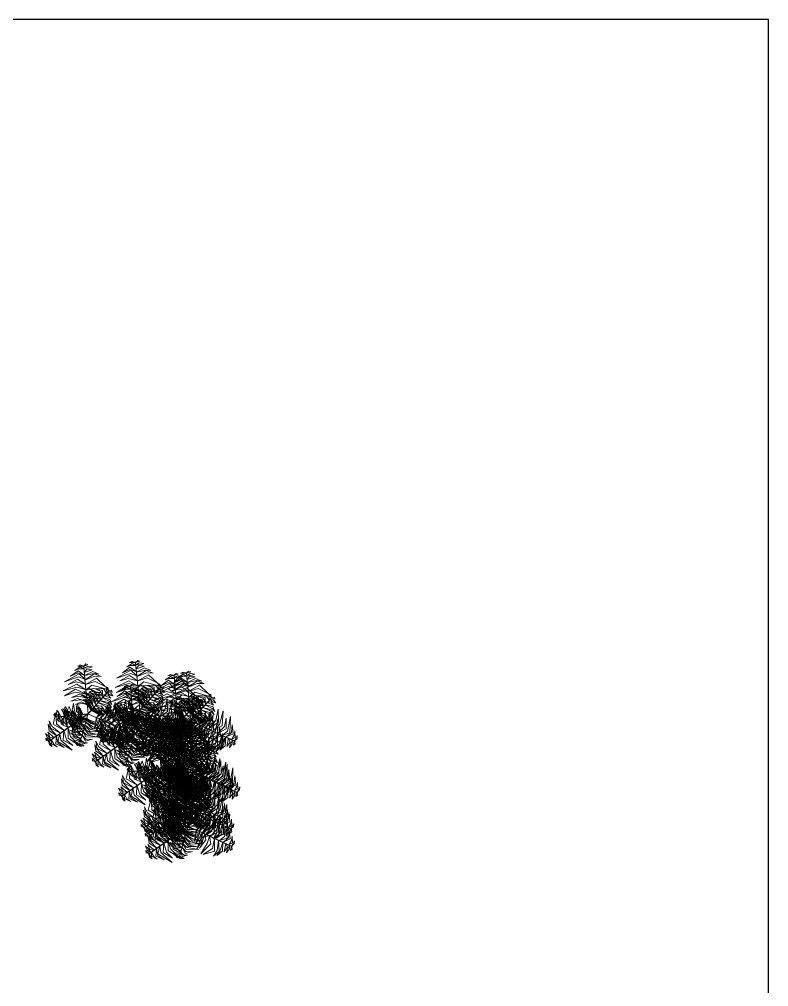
# Model space of a CAD drawing. Header units: millimetres. Extents: x -3817 to 5248, y 289 to 3424.
# Drawn here: x 2248 to 3064, y 2370 to 3424 of the extents above; entities that cross this region are included whole.
import ezdxf

# ---------------------------------------------------------------- set-up
doc = ezdxf.new("R2010")
doc.units = ezdxf.units.MM
doc.layers.add('végétation', color=96, linetype='Continuous', lineweight=20)

# ---------------------------------------------------------------- blocks, each defined once
blk = doc.blocks.new('M_SITE_TREE_3D TREE - TYPE C_M')
at = {"layer": 'végétation', "linetype": 'ByBlock', "lineweight": -2}
for points in [[(0.302691, 0.428674, 0.481121), (0.200647, 0.556717, 0.457292), (0.111438, 0.603772, 0.43845), (0.224567, 0.584342, 0.461111)], [(0.343965, 0.487109, 0.458598), (0.23197, 0.588583, 0.42089), (0.161914, 0.619069, 0.41357), (0.266351, 0.606056, 0.408488)], [(0.372425, 0.527404, 0.435594), (0.284739, 0.625849, 0.396703), (0.36578, 0.592194, 0.404376)], [(0.409678, 0.580148, 0.390734), (0.341266, 0.625444, 0.372753), (0.310298, 0.662036, 0.349159), (0.380122, 0.630529, 0.353366)], [(0.4289, 0.607363, 0.357415), (0.382236, 0.658486, 0.325719), (0.417971, 0.653605, 0.317071)], [(0.393178, 0.556669, 0.418334), (0.398178, 0.556669, 0.418334), (0.441096, 0.617433, 0.34394), (0.436096, 0.617433, 0.34394)], [(0.429947, 0.608786, 0.35401), (0.509818, 0.560298, 0.324292), (0.483733, 0.597564, 0.319576)], [(0.045041, 0.453004, 0.907445), (-0.019712, 0.464902, 0.894), (-0.054912, 0.486229, 0.882462), (0.005789, 0.488676, 0.891196)], [(0.213044, 0.30175, 0.467526), (0.121413, 0.382127, 0.447189), (-0.043591, 0.470958, 0.412283), (0.169826, 0.41392, 0.455658)], [(0.263004, 0.372484, 0.475102), (0.154889, 0.491933, 0.450353), (-0.017804, 0.501228, 0.416385), (0.161931, 0.544895, 0.450103)], [(0.048617, 0.48924, 0.897689), (-0.002954, 0.517398, 0.881664), (0.023997, 0.529791, 0.882324)], [(0.042058, 0.422226, 0.915088), (0.047058, 0.422226, 0.915088), (0.055043, 0.503131, 0.893304), (0.050043, 0.503131, 0.893304)], [(0.04992, 0.443501, 0.907839), (0.108338, 0.452141, 0.89354), (0.125501, 0.442091, 0.887792), (0.091107, 0.482839, 0.889489)], [(0.311182, 0.440636, 0.481241), (0.413124, 0.423397, 0.468656), (0.565375, 0.249247, 0.4241), (0.431287, 0.467835, 0.47466)], [(0.313459, 0.443801, 0.482444), (0.318459, 0.443801, 0.482444), (0.398106, 0.556567, 0.418067), (0.393106, 0.556567, 0.418067)], [(0.352018, 0.492212, 0.452509), (0.455394, 0.470761, 0.414034), (0.527503, 0.368986, 0.410517), (0.468937, 0.502418, 0.399734)], [(0.410123, 0.568237, 0.396772), (0.472411, 0.532301, 0.372333), (0.514422, 0.480137, 0.374643), (0.468386, 0.570288, 0.349911)], [(-0.537193, 0.049174, 0.481241), (-0.573235, 0.146078, 0.468656), (-0.498541, 0.365006, 0.4241), (-0.6208, 0.139588, 0.47466)], [(-0.45805, 0.038711, 0.474828), (-0.493953, 0.185416, 0.453848), (-0.455592, 0.310856, 0.428777), (-0.539387, 0.164269, 0.462099)], [(-0.37855, 0.038258, 0.466695), (-0.415516, 0.171, 0.448174), (-0.355846, 0.384475, 0.406088), (-0.458634, 0.17495, 0.451962)], [(-0.303064, 0.027728, 0.460671), (-0.3337, 0.195644, 0.435578), (-0.277279, 0.366432, 0.401011), (-0.380719, 0.196335, 0.440317)], [(0.024427, 0.244129, 0.864201), (-0.097374, 0.290599, 0.861132), (-0.11249, 0.293003, 0.800784), (-0.048343, 0.325274, 0.879888)], [(0.028872, 0.289164, 0.895888), (-0.09225, 0.342521, 0.897665), (-0.106472, 0.348895, 0.879399), (-0.087059, 0.36579, 0.914857)], [(0.034625, 0.347455, 0.908901), (-0.082086, 0.386851, 0.890085), (-0.076865, 0.384945, 0.878808), (-0.064946, 0.413889, 0.895136)], [(0.139676, 0.197875, 0.432942), (0.084389, 0.261751, 0.43277), (-0.059979, 0.372866, 0.394851), (0.0701, 0.309477, 0.453733)], [(0.165186, 0.233991, 0.460268), (0.050534, 0.344185, 0.434528), (-0.014917, 0.387431, 0.420436), (0.136027, 0.32238, 0.451871)], [(0.012385, 0.121559, 0.777206), (0.017385, 0.121559, 0.777206), (0.035137, 0.301434, 0.903767), (0.030137, 0.301434, 0.903767)], [(0.022169, 0.247033, 0.865489), (0.140039, 0.278041, 0.870608), (0.172131, 0.267542, 0.842536), (0.122597, 0.306602, 0.893651)], [(0.029893, 0.299227, 0.901839), (0.10764, 0.327754, 0.911012), (0.174539, 0.326846, 0.858379), (0.101987, 0.358463, 0.933882)], [(0.030137, 0.301434, 0.904232), (0.035137, 0.301434, 0.904232), (0.04706, 0.422246, 0.914853), (0.04206, 0.422246, 0.914853)], [(0.038357, 0.35567, 0.908208), (0.11981, 0.392418, 0.898398), (0.169927, 0.38442, 0.87935), (0.11693, 0.421891, 0.901959)], [(0.154775, 0.219133, 0.457902), (0.159775, 0.219133, 0.457902), (0.318291, 0.443564, 0.481941), (0.313291, 0.443564, 0.481941)], [(0.222407, 0.308705, 0.466695), (0.355848, 0.274348, 0.448174), (0.510888, 0.115934, 0.406088), (0.380828, 0.309714, 0.451962)], [(0.262549, 0.377327, 0.474828), (0.407551, 0.335068, 0.453848), (0.497005, 0.239127, 0.428777), (0.411954, 0.384989, 0.462099)], [(-0.742197, 0.067953, 0.35401), (-0.740142, 0.161367, 0.324292), (-0.759372, 0.120144, 0.319576)], [(-0.697169, 0.071059, 0.396772), (-0.697192, 0.14297, 0.372333), (-0.673022, 0.205434, 0.374643), (-0.728077, 0.120491, 0.349911)], [(-0.602277, 0.058751, 0.452509), (-0.635388, 0.159002, 0.414034), (-0.583303, 0.272339, 0.410517), (-0.669575, 0.154903, 0.399734)], [(-0.24459, 0.022371, 0.434708), (-0.271123, 0.13608, 0.44387), (-0.254535, 0.256686, 0.408026), (-0.306654, 0.132505, 0.480622)], [(-0.19071, 0.014222, 0.381107), (-0.214194, 0.113189, 0.389479), (-0.193798, 0.265584, 0.344762), (-0.239011, 0.165678, 0.40651)], [(-0.142189, 0.012991, 0.331878), (-0.160231, 0.093784, 0.337562), (-0.142931, 0.192631, 0.304412), (-0.183233, 0.099507, 0.360092)], [(0.018832, 0.187438, 0.824313), (-0.076002, 0.213875, 0.815339), (-0.158723, 0.22678, 0.782101), (-0.055787, 0.246, 0.842766)], [(0.011538, 0.113523, 0.749484), (-0.052367, 0.134016, 0.757476), (-0.15069, 0.164265, 0.734194), (-0.082311, 0.149946, 0.784295)], [(0.013473, 0.133131, 0.786102), (-0.10906, 0.172183, 0.777814), (-0.126503, 0.177975, 0.767076), (-0.041988, 0.180531, 0.802435)], [(0.108523, 0.153767, 0.378942), (0.06443, 0.21477, 0.385574), (-0.041361, 0.300758, 0.36086), (0.088715, 0.230431, 0.41507)], [(0.080353, 0.113883, 0.330112), (0.039242, 0.179109, 0.341915), (-0.039128, 0.253992, 0.331132), (0.056672, 0.197546, 0.367927)], [(0.014703, 0.145314, 0.793544), (0.149708, 0.173979, 0.794489), (0.218494, 0.154035, 0.754298), (0.149846, 0.204702, 0.816527)], [(0.022513, 0.195124, 0.82817), (0.129124, 0.226105, 0.834907), (0.23233, 0.206243, 0.78977), (0.131922, 0.25445, 0.854851)], [(0.034823, 0.049304, 0.25), (0.039823, 0.049304, 0.25), (0.159797, 0.219164, 0.457957), (0.154797, 0.219164, 0.457957)], [(0.070699, 0.020344, 0.467109), (0.070747, 0.079451, 0.48711), (0.062758, 0.16622, 0.486021), (0.078256, 0.078533, 0.515178)], [(0.084483, 0.024145, 0.520472), (0.083071, 0.082849, 0.534822), (0.069821, 0.192071, 0.521381), (0.091895, 0.076319, 0.565978)], [(0.099726, 0.028348, 0.579484), (0.095895, 0.095349, 0.587476), (0.076797, 0.241137, 0.564194), (0.100005, 0.129017, 0.614295)], [(0.118721, 0.033586, 0.616102), (0.111149, 0.161969, 0.607814), (0.09828, 0.22349, 0.597076), (0.143034, 0.102372, 0.632435)], [(0.107671, 0.158049, 0.381107), (0.205122, 0.128903, 0.389479), (0.326901, 0.035042, 0.344762), (0.262987, 0.12415, 0.40651)], [(0.171328, 0.048093, 0.654313), (0.161933, 0.146094, 0.645339), (0.120714, 0.289102, 0.612101), (0.199175, 0.138769, 0.672766)], [(0.141669, 0.200636, 0.434708), (0.25341, 0.16676, 0.44387), (0.349563, 0.092091, 0.408026), (0.26808, 0.199317, 0.480622)], [(0.226245, 0.063237, 0.694201), (0.225858, 0.193601, 0.691132), (0.146347, 0.293183, 0.630784), (0.252286, 0.221472, 0.709888)], [(0.175544, 0.248597, 0.460671), (0.336282, 0.191171, 0.435578), (0.455978, 0.056915, 0.401011), (0.36039, 0.231545, 0.440317)], [(0.26987, 0.075267, 0.725888), (0.276156, 0.207471, 0.727665), (0.253448, 0.284206, 0.709399), (0.299736, 0.210986, 0.744857)], [(0.326337, 0.090838, 0.738901), (0.321177, 0.21391, 0.720085), (0.297728, 0.269526, 0.708808), (0.352568, 0.207627, 0.725136)], [(0.368156, 0.10237, 0.742696), (0.375761, 0.211035, 0.727681), (0.403876, 0.147743, 0.740703)], [(0.428582, 0.119033, 0.737445), (0.416425, 0.183738, 0.724), (0.423684, 0.22425, 0.712462), (0.447773, 0.168479, 0.721196)], [(0.463684, 0.128713, 0.727689), (0.471437, 0.186956, 0.711664), (0.492684, 0.166257, 0.712324)], [(-0.740442, 0.067757, 0.357415), (-0.761384, 0.001784, 0.325719), (-0.775024, 0.035172, 0.317071)], [(-0.678678, 0.062168, 0.418334), (-0.673678, 0.062168, 0.418334), (-0.747761, 0.068954, 0.34394), (-0.752761, 0.068954, 0.34394)], [(-0.707262, 0.064718, 0.390734), (-0.712283, -0.017176, 0.372753), (-0.728489, -0.062292, 0.349159), (-0.736115, 0.013931, 0.353366)], [(-0.642958, 0.058828, 0.435594), (-0.684371, -0.066333, 0.396703), (-0.695746, 0.020678, 0.404376)], [(-0.541073, 0.049563, 0.482444), (-0.536073, 0.049563, 0.482444), (-0.673554, 0.062157, 0.418067), (-0.678554, 0.062157, 0.418067)], [(-0.593832, 0.054328, 0.458598), (-0.625713, -0.093399, 0.42089), (-0.617087, -0.169312, 0.41357), (-0.658035, -0.072361, 0.408488)], [(-0.522588, 0.047802, 0.481121), (-0.582454, -0.104593, 0.457292), (-0.578601, -0.205378, 0.43845), (-0.618339, -0.09769, 0.461111)], [(-0.454082, 0.041527, 0.475102), (-0.503471, -0.111828, 0.450353), (-0.425175, -0.266032, 0.416385), (-0.552858, -0.132211, 0.450103)], [(-0.267162, 0.024473, 0.457902), (-0.262162, 0.024473, 0.457902), (-0.535783, 0.049537, 0.481941), (-0.540783, 0.049537, 0.481941)], [(-0.367845, 0.033627, 0.467526), (-0.391638, -0.085917, 0.447189), (-0.386066, -0.27323, 0.412283), (-0.443378, -0.059886, 0.455658)], [(-0.285235, 0.02606, 0.460268), (-0.323341, -0.128328, 0.434528), (-0.328066, -0.206634, 0.420436), (-0.347203, -0.043387, 0.451871)], [(-0.138257, -0.119484, 0.65817), (-0.237675, -0.070067, 0.664907), (-0.345683, 0.067319, 0.61977), (-0.258932, -0.089026, 0.684851)], [(-0.241203, 0.022027, 0.432942), (-0.268878, -0.057792, 0.43277), (-0.292922, -0.238376, 0.394851), (-0.303065, -0.09403, 0.453733)], [(-0.098775, -0.088128, 0.623544), (-0.217513, -0.017778, 0.624489), (-0.300143, 0.096358, 0.584298), (-0.238423, -0.040287, 0.646527)], [(-0.06011, 0.005506, 0.25), (-0.05511, 0.005506, 0.25), (-0.2622, 0.024476, 0.457957), (-0.2672, 0.024476, 0.457957)], [(-0.187428, 0.017101, 0.378942), (-0.218211, -0.051587, 0.385574), (-0.239784, -0.186198, 0.36086), (-0.243916, -0.038386, 0.41507)], [(-0.076165, -0.067963, 0.582069), (-0.151463, -0.016332, 0.603135), (-0.224071, 0.049277, 0.576094), (-0.154996, -0.026774, 0.64262)], [(-0.062335, -0.059058, 0.523173), (-0.127935, -0.014216, 0.54194), (-0.219772, 0.06855, 0.508395), (-0.164732, 0.006569, 0.56554)], [(-0.138802, 0.012646, 0.330112), (-0.174734, -0.05557, 0.341915), (-0.2004, -0.160881, 0.331132), (-0.199415, -0.049693, 0.367927)], [(-0.053694, -0.047921, 0.469695), (-0.107064, -0.011039, 0.483768), (-0.165971, 0.043632, 0.457516), (-0.114368, -0.013695, 0.508748)], [(0.009985, 0.097787, 0.690472), (-0.045308, 0.117557, 0.704822), (-0.107405, 0.140129, 0.691381), (-0.036044, 0.123447, 0.735978)], [(0.00858, 0.083558, 0.637109), (-0.046564, 0.104835, 0.65711), (-0.085817, 0.124251, 0.656021), (-0.04301, 0.111513, 0.685178)], [(-0.06011, 0.005506, 0.25), (-0.05511, 0.005506, 0.25), (0.005, 0), (0, 0)], [(-0.035539, -0.031692, 0.38), (-0.030539, -0.031692, 0.38), (0.006276, 0.001144, 0.1), (0.001276, 0.001144, 0.1)], [(0.034823, 0.049304, 0.25), (0.039823, 0.049304, 0.25), (0.005, 0), (0, 0)], [(0.025286, -0.05481, 0.25), (0.030286, -0.05481, 0.25), (0.005, 0), (0, 0)], [(0.048832, 0.014258, 0.38), (0.053832, 0.014258, 0.38), (0.006276, 0.001144, 0.1), (0.001276, 0.001144, 0.1)], [(0.006405, 0.060964, 0.55), (0.011405, 0.060964, 0.55), (0.00656, 0.011871, 0.27), (0.00156, 0.011871, 0.27)], [(0.006405, 0.060964, 0.55), (0.011405, 0.060964, 0.55), (0.017386, 0.121563, 0.77726), (0.012386, 0.121563, 0.77726)], [(0.007584, 0.099246, 0.693173), (0.041623, 0.110687, 0.71194), (0.165246, 0.111998, 0.678395), (0.082773, 0.120318, 0.73554)], [(0.00877, 0.085199, 0.639695), (0.02842, 0.094213, 0.653768), (0.108787, 0.09389, 0.627516), (0.031995, 0.101115, 0.678748)], [(0.011727, 0.115164, 0.752069), (0.0575, 0.12818, 0.773135), (0.155355, 0.129089, 0.746094), (0.053027, 0.138255, 0.81262)], [(0.048832, 0.014258, 0.38), (0.053832, 0.014258, 0.38), (0.112535, 0.030445, 0.60726), (0.107535, 0.030445, 0.60726)], [(0.0723, 0.020757, 0.469695), (0.10379, -0.035961, 0.483768), (0.132359, -0.11108, 0.457516), (0.111516, -0.036819, 0.508748)], [(0.082345, 0.116644, 0.331878), (0.161335, 0.091872, 0.337562), (0.238289, 0.027467, 0.304412), (0.177791, 0.108931, 0.360092)], [(0.084982, 0.02691, 0.523173), (0.123907, -0.042365, 0.54194), (0.169539, -0.157265, 0.508395), (0.147678, -0.077308, 0.56554)], [(0.101327, 0.028761, 0.582069), (0.145936, -0.050898, 0.603135), (0.181936, -0.141895, 0.576094), (0.153731, -0.043104, 0.64262)], [(0.107531, 0.030444, 0.607206), (0.112531, 0.030444, 0.607206), (0.286776, 0.078494, 0.733767), (0.281776, 0.078494, 0.733767)], [(0.130532, 0.036815, 0.623544), (0.205783, -0.078881, 0.624489), (0.229256, -0.217818, 0.584298), (0.234504, -0.067973, 0.646527)], [(0.179823, 0.047419, 0.65817), (0.247034, -0.040947, 0.664907), (0.28295, -0.211975, 0.61977), (0.274492, -0.033375, 0.684851)], [(0.228144, 0.066388, 0.695489), (0.299425, -0.032475, 0.700608), (0.318531, -0.133774, 0.672536), (0.319814, -0.005938, 0.723651)], [(0.279628, 0.077929, 0.731839), (0.33418, 0.01562, 0.741012), (0.362834, -0.163056, 0.688379), (0.360809, 0.031926, 0.763882)], [(0.281776, 0.078494, 0.734232), (0.286776, 0.078494, 0.734232), (0.403807, 0.110766, 0.744853), (0.398807, 0.110766, 0.744853)], [(0.335345, 0.090306, 0.738208), (0.3989, 0.027491, 0.728398), (0.397532, -0.070491, 0.70935), (0.425371, 0.040766, 0.731959)], [(0.398787, 0.110761, 0.745088), (0.403787, 0.110761, 0.745088), (0.482161, 0.132373, 0.723304), (0.477161, 0.132373, 0.723304)], [(0.421466, 0.111067, 0.737839), (0.450515, 0.059651, 0.72354), (0.451052, 0.00635, 0.717792), (0.472974, 0.08676, 0.719489)], [(0.466183, 0.129373, 0.726036), (0.50179, 0.061839, 0.708037), (0.504784, 0.098188, 0.710925)], [(-0.214196, -0.191074, 0.731839), (-0.290717, -0.159403, 0.741012), (-0.395605, -0.011943, 0.688379), (-0.307357, -0.185823, 0.763882)], [(-0.258653, -0.226866, 0.738208), (-0.343468, -0.198733, 0.728398), (-0.385675, -0.110297, 0.70935), (-0.361311, -0.222367, 0.731959)], [(-0.173163, -0.157907, 0.695489), (-0.280882, -0.100885, 0.700608), (-0.342912, -0.018552, 0.672536), (-0.287394, -0.133711, 0.723651)], [(-0.080981, -0.072222, 0.607206), (-0.075981, -0.072222, 0.607206), (-0.210871, -0.192532, 0.733767), (-0.215871, -0.192532, 0.733767)], [(-0.130344, -0.116322, 0.654313), (-0.07848, -0.200004, 0.645339), (0.021861, -0.309922, 0.612101), (-0.115111, -0.209946, 0.672766)], [(0.059844, -0.129635, 0.331878), (-0.001104, -0.185656, 0.337562), (-0.095358, -0.220097, 0.304412), (0.005441, -0.208437, 0.360092)], [(-0.089618, -0.079999, 0.616102), (-0.025921, -0.191722, 0.607814), (0.012885, -0.241164, 0.597076), (-0.08092, -0.152435, 0.632435)], [(-0.035539, -0.031692, 0.38), (-0.030539, -0.031692, 0.38), (-0.075984, -0.072225, 0.60726), (-0.080984, -0.072225, 0.60726)], [(-0.074914, -0.066884, 0.579484), (-0.041779, -0.125244, 0.587476), (0.039965, -0.247459, 0.564194), (-0.030539, -0.157245, 0.614295)], [(-0.063113, -0.056359, 0.520472), (-0.035825, -0.108354, 0.534822), (0.024468, -0.200385, 0.521381), (-0.04663, -0.106412, 0.565978)], [(-0.052442, -0.046841, 0.467109), (-0.026284, -0.099845, 0.48711), (0.01934, -0.174082, 0.486021), (-0.033422, -0.102351, 0.515178)], [(0.025286, -0.05481, 0.25), (0.030286, -0.05481, 0.25), (0.117403, -0.24364, 0.457957), (0.112403, -0.24364, 0.457957)], [(0.058449, -0.126529, 0.330112), (0.135491, -0.123539, 0.341915), (0.239527, -0.09311, 0.331132), (0.142743, -0.147852, 0.367927)], [(0.078904, -0.170867, 0.378942), (0.153781, -0.163182, 0.385574), (0.281144, -0.114559, 0.36086), (0.155201, -0.192044, 0.41507)], [(0.101526, -0.219901, 0.432942), (0.184488, -0.203958, 0.43277), (0.3529, -0.13449, 0.394851), (0.232965, -0.215446, 0.453733)], [(-0.358617, -0.319884, 0.726036), (-0.420471, -0.275131, 0.708037), (-0.407042, -0.30904, 0.710925)], [(-0.326648, -0.283652, 0.737839), (-0.375479, -0.250441, 0.72354), (-0.399588, -0.2029, 0.717792), (-0.383594, -0.284696, 0.719489)], [(-0.306455, -0.273324, 0.745088), (-0.301455, -0.273324, 0.745088), (-0.362127, -0.327438, 0.723304), (-0.367127, -0.327438, 0.723304)], [(-0.329496, -0.293947, 0.737445), (-0.289916, -0.346559, 0.724), (-0.278464, -0.386091, 0.712462), (-0.324779, -0.346777, 0.721196)], [(-0.215871, -0.192532, 0.734232), (-0.210871, -0.192532, 0.734232), (-0.30147, -0.273338, 0.744853), (-0.30647, -0.273338, 0.744853)], [(-0.282717, -0.252225, 0.742696), (-0.241365, -0.353001, 0.727681), (-0.294623, -0.30873, 0.740703)], [(-0.250343, -0.22335, 0.738901), (-0.191162, -0.331383, 0.720085), (-0.14549, -0.370841, 0.708808), (-0.222085, -0.339666, 0.725136)], [(-0.20663, -0.184362, 0.725888), (-0.15366, -0.305654, 0.727665), (-0.099291, -0.364372, 0.709399), (-0.173239, -0.319257, 0.744857)], [(0.127519, -0.276324, 0.460671), (-0.002582, -0.386814, 0.435578), (-0.1787, -0.423346, 0.401011), (0.020328, -0.427879, 0.440317)], [(-0.172857, -0.15424, 0.694201), (-0.114723, -0.270925, 0.691132), (0.000692, -0.324943, 0.630784), (-0.126057, -0.307623, 0.709888)], [(0.083038, -0.17227, 0.381107), (0.009072, -0.242092, 0.389479), (-0.133104, -0.300626, 0.344762), (-0.023976, -0.289828, 0.40651)], [(0.102921, -0.223006, 0.434708), (0.017713, -0.302839, 0.44387), (-0.095029, -0.348776, 0.408026), (0.038574, -0.331822, 0.480622)], [(0.112387, -0.243605, 0.457902), (0.117387, -0.243605, 0.457902), (0.232492, -0.4931, 0.481941), (0.227492, -0.4931, 0.481941)], [(0.120049, -0.26005, 0.460268), (0.272806, -0.215857, 0.434528), (0.342983, -0.180796, 0.420436), (0.211175, -0.278993, 0.451871)], [(0.154801, -0.335376, 0.467526), (0.270225, -0.29621, 0.447189), (0.429657, -0.197728, 0.412283), (0.273552, -0.354034, 0.455658)], [(0.191078, -0.41401, 0.475102), (0.348581, -0.380104, 0.450353), (0.442978, -0.235195, 0.416385), (0.390927, -0.412683, 0.450103)], [(-0.356669, -0.318184, 0.727689), (-0.337801, -0.373829, 0.711664), (-0.366022, -0.364693, 0.712324)], [(0.156143, -0.346962, 0.466695), (0.059668, -0.445347, 0.448174), (-0.155043, -0.500408, 0.406088), (0.077806, -0.484663, 0.451962)], [(0.1955, -0.416037, 0.474828), (0.086401, -0.520483, 0.453848), (-0.041413, -0.549982, 0.428777), (0.127432, -0.549257, 0.462099)], [(0.219896, -0.476475, 0.481121), (0.381807, -0.452123, 0.457292), (0.467163, -0.398394, 0.43845), (0.393772, -0.486651, 0.461111)], [(0.249866, -0.541437, 0.458598), (0.393743, -0.495183, 0.42089), (0.455172, -0.449756, 0.41357), (0.391684, -0.533694, 0.408488)], [(0.22601, -0.489809, 0.481241), (0.16011, -0.569475, 0.468656), (-0.066834, -0.614252, 0.4241), (0.189513, -0.607423, 0.47466)], [(0.250258, -0.550963, 0.452509), (0.179994, -0.629763, 0.414034), (0.055799, -0.641324, 0.410517), (0.200638, -0.65732, 0.399734)], [(0.227613, -0.493364, 0.482444), (0.232613, -0.493364, 0.482444), (0.290448, -0.618723, 0.418067), (0.285448, -0.618723, 0.418067)], [(0.270533, -0.586232, 0.435594), (0.399631, -0.559515, 0.396703), (0.329965, -0.612872, 0.404376)], [(0.297583, -0.644866, 0.390734), (0.371016, -0.608267, 0.372753), (0.418191, -0.599744, 0.349159), (0.355992, -0.64446, 0.353366)], [(0.287045, -0.639295, 0.396772), (0.22478, -0.67527, 0.372333), (0.158599, -0.685571, 0.374643), (0.25969, -0.690778, 0.349911)], [(0.31225, -0.676738, 0.35401), (0.230323, -0.721664, 0.324292), (0.275639, -0.717707, 0.319576)], [(0.2855, -0.618836, 0.418334), (0.2905, -0.618836, 0.418334), (0.321665, -0.686387, 0.34394), (0.316665, -0.686387, 0.34394)], [(0.311541, -0.67512, 0.357415), (0.379147, -0.660269, 0.325719), (0.357052, -0.688776, 0.317071)]]:
    blk.add_3dface(points, dxfattribs=at)

msp = doc.modelspace()

# ---------------------------------------------------------------- linework, layer by layer
for p, q in [((3064.219, 3424.129), (1564.219, 3424.129)), ((3064.219, 424.129), (3064.219, 3424.129))]:
    msp.add_line(p, q)

# ---------------------------------------------------------------- block references
at = {"layer": 'végétation', "xscale": -70, "yscale": 70, "zscale": 70, "rotation": 90}
for p in [(2323.141, 2667.614, -47.747), (2379.651, 2671.428, -68.142), (2421.468, 2657.248, -45.114), (2435.13, 2659.892, -122.346), (2373.919, 2645.551, -47.747), (2402.814, 2608.045, -65.807), (2431.709, 2608.045, -83.866), (2437.971, 2603.92, -81.425), (2426.904, 2573.849, -47.747), (2431.417, 2563.921, -73.123), (2432.008, 2545.168, -98.675)]:
    msp.add_blockref('M_SITE_TREE_3D TREE - TYPE C_M', p, dxfattribs=at)

doc.saveas('drawing.dxf')
